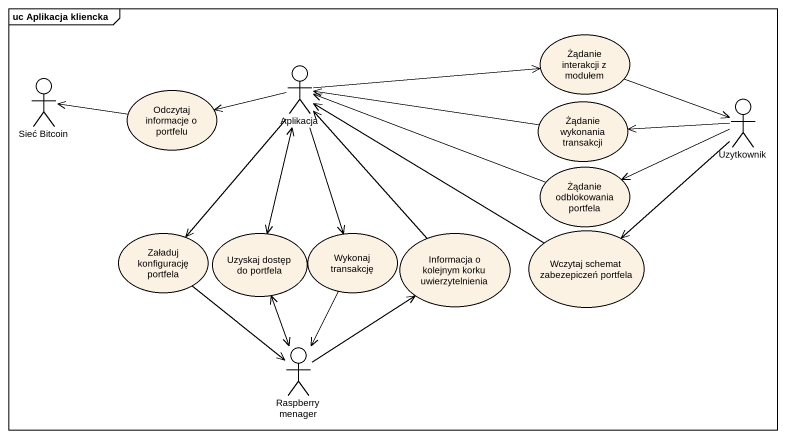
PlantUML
@startuml
mainframe uc Aplikacja kliencka
usecase "Żądanie interakcji z modułem" as Żądanie_interakcji_z_modułem
actor Aplikacja
actor "Sieć Bitcoin" as Sieć_Bitcoin
usecase "Odczytaj informacje o portfelu" as Odczytaj_informacje_o
usecase "Żądanie wykonania transakcji" as Żądanie_wykonania_transakcji
actor Uzytkownik
usecase "Żądanie odblokowania portfela" as Żądanie_odblokowania
usecase "Załaduj konfigurację portfela" as Załaduj_konfigurację
usecase "Uzyskaj dostęp do portfela" as Uzyskaj_dostęp_do_portfela
usecase "Wykonaj transakcję" as Wykonaj_transakcję
usecase "Informacja o kolejnym korku uwierzytelnienia" as Informacja_o_kolejnym_korku
usecase "Wczytaj schemat zabezepiczeń portfela" as Wczytaj_schemat
actor "Raspberry menager" as Raspberry_menager
Żądanie_interakcji_z_modułem <-left- Aplikacja
Aplikacja --> Załaduj_konfigurację
Aplikacja <--> Uzyskaj_dostęp_do_portfela
Aplikacja --> Wykonaj_transakcję
Sieć_Bitcoin <-right- Odczytaj_informacje_o
Odczytaj_informacje_o <-right- Aplikacja
Żądanie_wykonania_transakcji -left-> Aplikacja
Uzytkownik <-left- Żądanie_interakcji_z_modułem
Uzytkownik -left-> Żądanie_wykonania_transakcji
Uzytkownik -left-> Żądanie_odblokowania
Uzytkownik --> Wczytaj_schemat
Żądanie_odblokowania -left-> Aplikacja
Załaduj_konfigurację --> Raspberry_menager
Uzyskaj_dostęp_do_portfela <--> Raspberry_menager
Wykonaj_transakcję --> Raspberry_menager
Informacja_o_kolejnym_korku -up-> Aplikacja
Wczytaj_schemat -left-> Aplikacja
Raspberry_menager -up-> Informacja_o_kolejnym_korku
@enduml
